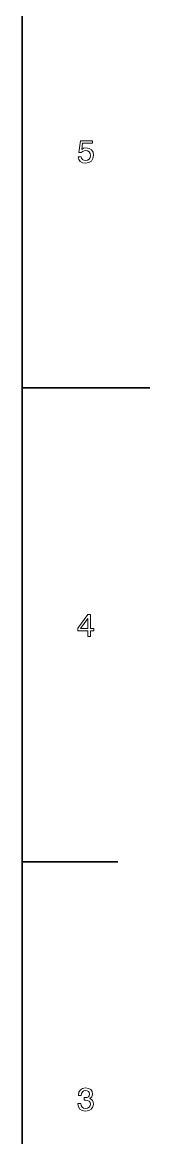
# Model space of a CAD drawing. Extents: x 0 to 841, y 0 to 594.
# Drawn here: x 821 to 841, y 179.6 to 354.2 of the extents above; entities that cross this region are included whole.
import ezdxf

# ---------------------------------------------------------------- set-up
doc = ezdxf.new("R2010")
doc.units = 0

msp = doc.modelspace()

# ---------------------------------------------------------------- linework, layer by layer
at = {"color": 7, "lineweight": 35}
for p, q in [((821, 20), (821, 574)), ((821, 297), (841, 297))]:
    msp.add_line(p, q, dxfattribs=at)
at = {"color": 7, "lineweight": 35, "ltscale": 0.375}
msp.add_line((821, 222.800003), (836, 222.800003), dxfattribs=at)
at = {"color": 7, "lineweight": 13}
for points in [[(829.749268, 333.179596), (829.860229, 332.766052), (830.107361, 332.443298), (830.470459, 332.241577), (830.934448, 332.165924), (831.443787, 332.256683), (831.842224, 332.503815), (832.09436, 332.897186), (832.190186, 333.40152), (832.104492, 333.870544), (831.862427, 334.238678), (831.484131, 334.475708), (830.994934, 334.561462), (830.616699, 334.500946), (830.324219, 334.334503), (830.465454, 335.277588), (831.998535, 335.277588), (831.998535, 335.691132), (830.127502, 335.691132), (829.850159, 333.835236), (830.253601, 333.835236), (830.546143, 334.072266), (830.919312, 334.15799), (831.242065, 334.102509), (831.489197, 333.941132), (831.645569, 333.694031), (831.700989, 333.376282), (831.645569, 333.058563), (831.484131, 332.811462), (831.237061, 332.655121), (830.919312, 332.59964), (830.652039, 332.634949), (830.445251, 332.750946), (830.293945, 332.932495), (830.218323, 333.179596)], [(831.277405, 258.066772), (831.731262, 258.066772), (831.731262, 258.934204), (832.23053, 258.934204), (832.23053, 259.337677), (831.731262, 259.337677), (831.731262, 261.491119), (831.272339, 261.491119), (829.739197, 259.378021), (829.739197, 258.934204), (831.277405, 258.934204)], [(830.162842, 259.337677), (831.277405, 260.906097), (831.277405, 259.337677)], [(829.729126, 184.966217), (829.729126, 184.930908), (829.809814, 184.446762), (830.046814, 184.083649), (830.420044, 183.851654), (830.914246, 183.76593), (831.438782, 183.851654), (831.832153, 184.073563), (832.08429, 184.42659), (832.175049, 184.880478), (832.134705, 185.178024), (832.023804, 185.420105), (831.842224, 185.606705), (831.600159, 185.742874), (831.927979, 186.015213), (832.043945, 186.448929), (831.968323, 186.8423), (831.751465, 187.139847), (831.398438, 187.326447), (830.914246, 187.392014), (830.460388, 187.31131), (830.112427, 187.089417), (829.885437, 186.736389), (829.809814, 186.267365), (829.809814, 186.232071), (830.258667, 186.232071), (830.299011, 186.554825), (830.430115, 186.786819), (830.641907, 186.928024), (830.939514, 186.978455), (831.201721, 186.93811), (831.393372, 186.832214), (831.509399, 186.660736), (831.554749, 186.428757), (831.509399, 186.181625), (831.388306, 186.015213), (831.176514, 185.914337), (830.889038, 185.884079), (830.692383, 185.88913), (830.692383, 185.490707), (830.939514, 185.500793), (831.257202, 185.455414), (831.494263, 185.334366), (831.635437, 185.13768), (831.685913, 184.880478), (831.630432, 184.587967), (831.484131, 184.371109), (831.252197, 184.23494), (830.944519, 184.18956), (830.626831, 184.23999), (830.394836, 184.391281), (830.248535, 184.633362), (830.193115, 184.966217)]]:
    msp.add_lwpolyline(points, close=True, dxfattribs=at)

doc.saveas('drawing.dxf')
